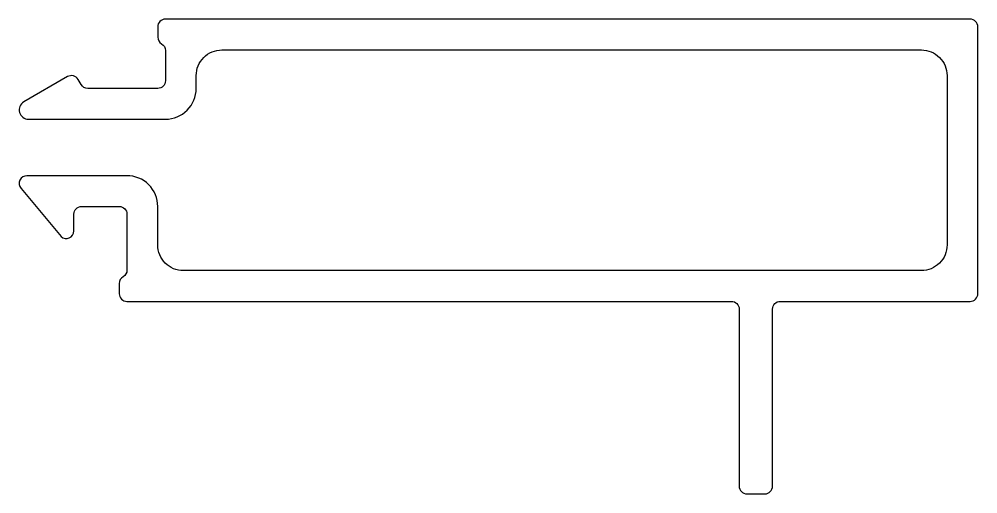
# Model space of a CAD drawing. Extents: x 743.7 to 781.1, y 490.9 to 509.4.
import ezdxf

# ---------------------------------------------------------------- set-up
doc = ezdxf.new("R2010")
doc.units = 0
doc.layers.get('0').update_dxf_attribs({"linetype": 'CONTINUOUS'})

msp = doc.modelspace()

# ---------------------------------------------------------------- linework, layer by layer
at = {"color": 0}
msp.add_lwpolyline([(749.139, 500.619), (749.139, 502.119, 0.414214), (747.939, 503.319), (744.039, 503.319, 0.640079), (743.811, 502.825), (745.372, 500.945, 0.647706), (745.871, 501.169), (745.871, 501.819, -0.414214), (746.171, 502.119), (747.639, 502.119, -0.414214), (747.939, 501.819), (747.939, 499.639, -0.267949), (747.789, 499.379, 0.267949), (747.639, 499.119), (747.639, 498.719, 0.414214), (747.939, 498.419), (771.498, 498.419, -0.414214), (771.798, 498.119), (771.798, 491.219, 0.414214), (772.098, 490.919), (772.798, 490.919, 0.414214), (773.098, 491.219), (773.098, 498.119, -0.414214), (773.398, 498.419), (780.798, 498.419, 0.414214), (781.098, 498.719), (781.098, 504.419), (781.098, 509.119, 0.414214), (780.798, 509.419), (749.439, 509.419, 0.414214), (749.139, 509.119), (749.139, 508.719, 0.267949), (749.289, 508.46, -0.267949), (749.439, 508.2), (749.439, 507.019, -0.414214), (749.139, 506.719), (746.412, 506.719, -0.267949), (746.153, 506.869), (746.037, 507.069, 0.414214), (745.627, 507.179), (743.92, 506.193, 0.767327), (744.1, 505.519), (749.439, 505.519, 0.414214), (750.639, 506.719), (750.639, 507.219, -0.414214), (751.639, 508.219), (778.898, 508.219, -0.414214), (779.898, 507.219), (779.898, 504.419), (779.898, 500.619, -0.414214), (778.898, 499.619), (750.139, 499.619, -0.414214)], format="xyb", close=True, dxfattribs=at)

doc.saveas('drawing.dxf')
